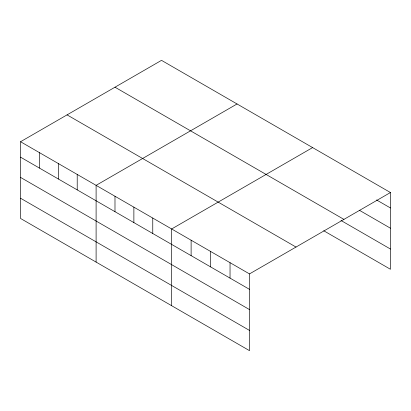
<?xml version="1.0" encoding="UTF-8"?>
<svg xmlns="http://www.w3.org/2000/svg" width="411" height="411" viewBox="0 0 411 411"><rect width="100%" height="100%" fill="white"/><g stroke="black" fill="none" stroke-linecap="round" stroke-linejoin="round"><path stroke-width="0.62" d="M249.492 309.581L249.492 273.911L20.55 141.728L20.55 218.467L249.492 350.65L249.492 309.581L20.55 177.403M323.729 230.751L390.45 269.272L390.45 192.533L161.508 60.35L20.55 141.728M237.055 103.968L96.102 185.351L96.102 262.09M312.607 147.59L171.654 228.968L171.654 305.707M249.492 273.911L390.45 192.533M376.548 199.946L390.45 207.971M359.312 210.227L390.45 228.203M114.988 87.204L343.935 219.387M340.966 220.471L390.45 249.04M67.065 114.875L296.012 247.057M20.55 157.172L249.492 289.354M20.55 198.241L249.492 330.423M230.037 262.675L230.037 278.119M210.576 251.44L210.576 266.883M191.115 240.204L191.115 255.647M152.764 218.066L152.764 233.51M133.878 207.159L133.878 222.603M114.988 196.253L114.988 211.696M77.211 174.444L77.211 189.887M58.326 163.542L58.326 178.985M39.435 152.635L39.435 168.078"/></g></svg>
